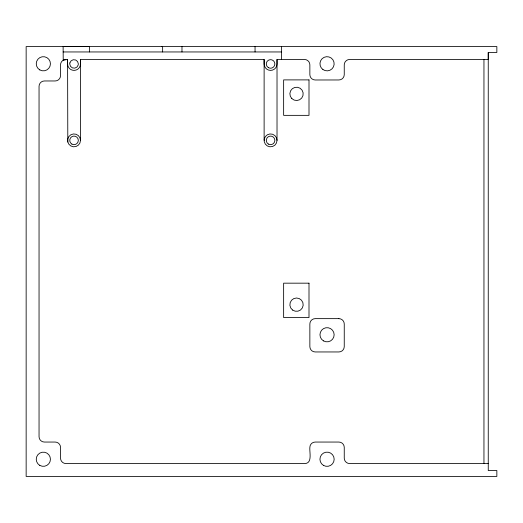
<?xml version="1.0" encoding="UTF-8"?>
<svg xmlns="http://www.w3.org/2000/svg" width="523" height="523" viewBox="0 0 523 523"><rect width="100%" height="100%" fill="white"/><g stroke="black" fill="none" stroke-linecap="round" stroke-linejoin="round"><path stroke-width="0.78" d="M89.557 51.954L89.557 46.599L63.12 46.58L63.224 60.191L67.591 59.472L67.807 142.04M80.483 140.373A6.446 6.446 0 0 0 70.814 134.79A6.446 6.446 0 0 0 70.814 145.956A6.446 6.446 0 0 0 80.483 140.373L80.483 59.472L264.122 59.472L264.122 63.943A6.446 6.446 0 0 0 270.568 70.396A6.446 6.446 0 0 0 277.02 63.943L277.02 59.472L304.484 59.472A5.374 5.374 0 0 1 309.858 64.845L309.858 74.612A5.374 5.374 0 0 0 315.232 79.986L338.878 79.967A5.374 5.374 0 0 0 344.252 74.593L344.252 64.845A5.374 5.374 0 0 1 349.619 59.472L488.253 59.472L488.253 52.477L496.85 52.477L496.85 46.56L26.15 46.58L26.15 476.44L496.85 476.44L496.85 470.53L488.253 470.53L488.253 52.47M264.122 140.373L264.122 59.472M277.02 140.373A6.446 6.446 0 0 0 267.345 134.79A6.446 6.446 0 0 0 267.345 145.956A6.446 6.446 0 0 0 277.02 140.373L277.02 59.472M161.385 46.599L162.633 46.58L162.633 51.954M63.12 51.954L281.492 51.954M488.253 463.548L349.619 463.548A5.374 5.374 0 0 1 344.252 458.174L344.252 447.427A5.374 5.374 0 0 0 338.878 442.053L315.232 442.053A5.374 5.374 0 0 0 309.858 447.427C309.315 452.153 312.78 463.705 304.484 463.548L65.911 463.548A5.374 5.374 0 0 1 60.537 458.174L60.537 447.427A5.374 5.374 0 0 0 55.163 442.053L44.422 442.053A5.374 5.374 0 0 1 39.048 436.679L39.048 86.341A5.374 5.374 0 0 1 44.422 80.967L55.163 80.967A5.374 5.374 0 0 0 60.537 75.593L60.537 64.845A5.374 5.374 0 0 1 65.911 59.472M483.952 59.472L483.952 463.548M281.492 46.58L281.492 59.472M255.054 46.58L255.054 51.954M181.978 46.58L181.978 51.954M80.483 59.472L80.483 63.943A6.446 6.446 0 0 1 74.037 70.396A6.446 6.446 0 0 1 67.591 63.943L67.591 59.472M69.853 62.943L69.742 64.061A4.302 4.302 0 0 0 78.215 64.944L78.332 63.832A4.302 4.302 0 0 0 69.853 62.943M309.001 79.895L283.636 79.895L283.636 115.354L309.001 115.354L309.001 79.895M309.001 283.172L283.636 283.172L283.636 317.566L309.001 317.566L309.001 283.172M338.878 318.638L315.232 318.638A5.374 5.374 0 0 0 309.858 324.012L309.858 346.579A5.374 5.374 0 0 0 315.232 351.953L338.878 351.953A5.374 5.374 0 0 0 344.252 346.579L344.252 324.012A5.374 5.374 0 0 0 338.878 318.638M292.638 310.074A6.662 6.662 0 0 0 303.163 305.34A6.662 6.662 0 0 0 293.802 298.587A6.662 6.662 0 0 0 292.638 310.074M291.821 98.572A6.662 6.662 0 0 0 302.967 95.585A6.662 6.662 0 0 0 294.809 87.426A6.662 6.662 0 0 0 291.821 98.572M71.886 144.1A4.302 4.302 0 0 0 78.332 140.373A4.302 4.302 0 0 0 71.886 136.653A4.302 4.302 0 0 0 71.886 144.1M268.423 67.67A4.302 4.302 0 0 0 274.869 63.943A4.302 4.302 0 0 0 268.423 60.223A4.302 4.302 0 0 0 268.423 67.67M268.423 144.1A4.302 4.302 0 0 0 274.869 140.373A4.302 4.302 0 0 0 268.423 136.653A4.302 4.302 0 0 0 268.423 144.1M322.913 69.533A7.093 7.093 0 0 0 334.112 64.479A7.093 7.093 0 0 0 324.142 57.308A7.093 7.093 0 0 0 322.913 69.533M39.8 69.912A7.093 7.093 0 0 0 50.437 63.773A7.093 7.093 0 0 0 39.8 57.628A7.093 7.093 0 0 0 39.8 69.912M39.8 465.392A7.093 7.093 0 0 0 50.437 459.246A7.093 7.093 0 0 0 39.8 453.101A7.093 7.093 0 0 0 39.8 465.392M323.495 465.411A7.119 7.119 0 0 0 334.171 459.246A7.119 7.119 0 0 0 323.495 453.081A7.119 7.119 0 0 0 323.495 465.411M323.508 340.898A7.093 7.093 0 0 0 334.145 334.759A7.093 7.093 0 0 0 323.508 328.614A7.093 7.093 0 0 0 323.508 340.898"/></g></svg>
